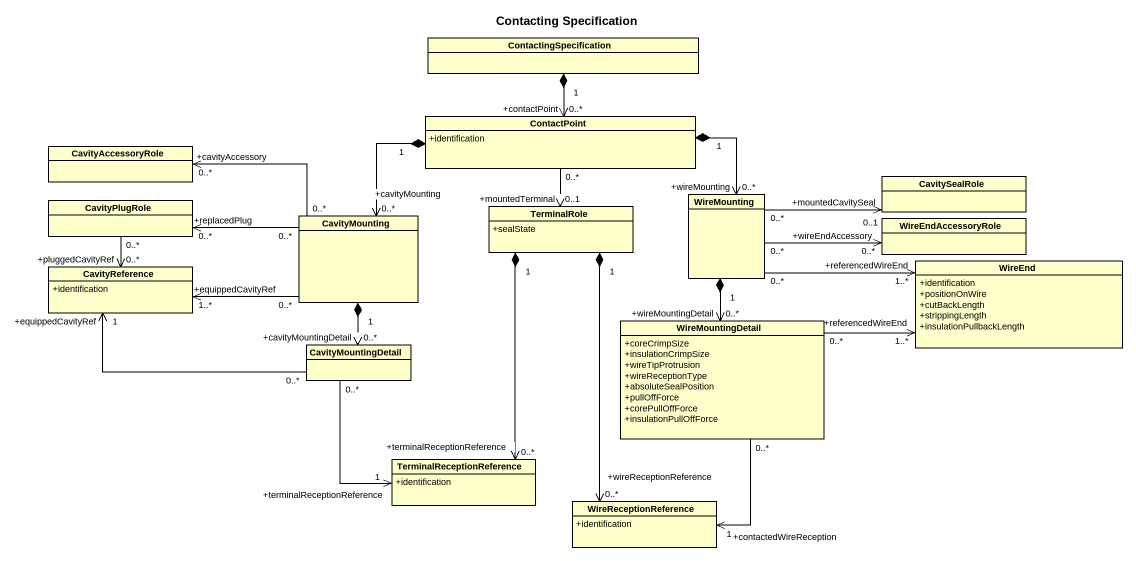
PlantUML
@startuml
title Contacting Specification
hide circle
hide empty members
skinparam classAttributeIconSize 0
class ContactingSpecification
class ContactPoint {
  +identification
}
class CavityAccessoryRole
class CavitySealRole
class CavityPlugRole
class CavityMounting
class TerminalRole {
  +sealState
}
class WireMounting
class WireEndAccessoryRole
class CavityReference {
  +identification
}
class WireEnd {
  +identification
  +positionOnWire
  +cutBackLength
  +strippingLength
  +insulationPullbackLength
}
class CavityMountingDetail
class WireMountingDetail {
  +coreCrimpSize
  +insulationCrimpSize
  +wireTipProtrusion
  +wireReceptionType
  +absoluteSealPosition
  +pullOffForce
  +corePullOffForce
  +insulationPullOffForce
}
class TerminalReceptionReference {
  +identification
}
class WireReceptionReference {
  +identification
}
ContactingSpecification "1" *--> "+contactPoint\n0..*" ContactPoint
ContactPoint "1" *-left-> "+cavityMounting\n0..*" CavityMounting
ContactPoint "0..*" --> "+mountedTerminal\n0..1" TerminalRole
ContactPoint "1" *-right-> "+wireMounting\n0..*" WireMounting
CavityPlugRole "0..*" --> "+pluggedCavityRef\n0..*" CavityReference
CavityMounting "0..*" -left-> "0..*\n+cavityAccessory" CavityAccessoryRole
CavityMounting "0..*" -left-> "+replacedPlug\n0..*" CavityPlugRole
CavityMounting "0..*" -left-> "+equippedCavityRef\n1..*" CavityReference
CavityMounting "1" *--> "+cavityMountingDetail\n0..*" CavityMountingDetail
WireMounting "0..*" -right-> "+mountedCavitySeal\n0..1" CavitySealRole
WireMounting "0..*" -right-> "0..*\n+wireEndAccessory" WireEndAccessoryRole
WireMounting "0..*" -right-> "+referencedWireEnd\n1..*" WireEnd
WireMounting "1" *--> "+wireMountingDetail\n0..*" WireMountingDetail
CavityMountingDetail "0..*" -left-> "+equippedCavityRef\n1" CavityReference
CavityMountingDetail "0..*" --> "+terminalReceptionReference\n1" TerminalReceptionReference
WireMountingDetail "0..*" -right-> "+referencedWireEnd\n1..*" WireEnd
WireMountingDetail "0..*" --> "+contactedWireReception\n1" WireReceptionReference
TerminalReceptionReference "+terminalReceptionReference\n0..*" <-up-* "1" TerminalRole
WireReceptionReference "+wireReceptionReference\n0..*" <-up-* "1" TerminalRole
@enduml
